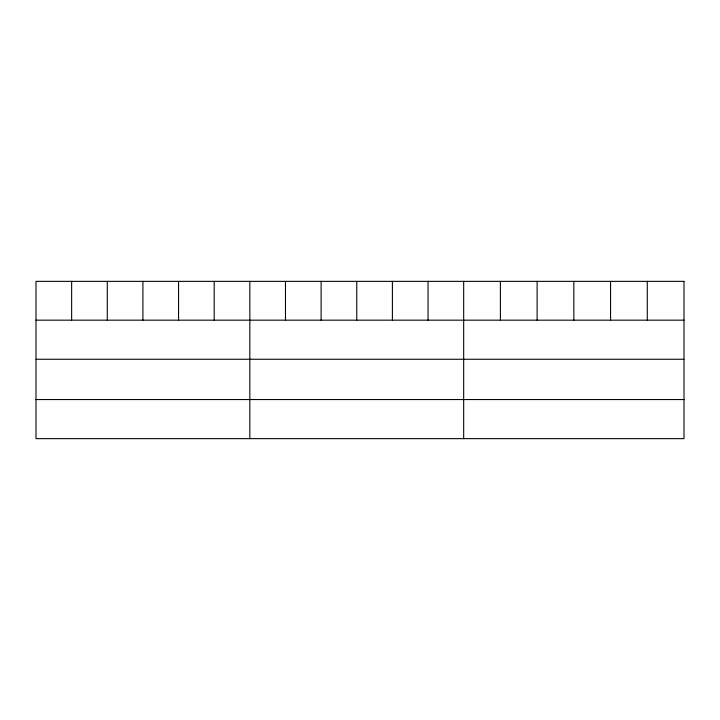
<?xml version="1.0" encoding="UTF-8"?>
<svg xmlns="http://www.w3.org/2000/svg" width="720" height="720" viewBox="0 0 720 720"><rect width="100%" height="100%" fill="white"/><g stroke="black" fill="none" stroke-linecap="round" stroke-linejoin="round"><path stroke-width="1.08" d="M36 320.166L684 320.166M36 359.262L684 359.262M36 399.546L684 399.546M647.28 281.358L647.28 320.166M610.56 281.358L610.56 320.166M573.84 281.358L573.84 320.166M537.12 281.358L537.12 320.166M500.4 281.358L500.4 320.166M463.68 281.358L463.68 438.642M428.04 281.358L428.04 320.166M392.4 281.358L392.4 320.166M356.76 281.358L356.76 320.166M321.12 281.358L321.12 320.166M285.48 281.358L285.48 320.166M249.84 281.358L249.84 438.642M214.2 281.358L214.2 320.166M178.56 281.358L178.56 320.166M142.92 281.358L142.92 320.166M107.28 281.358L107.28 320.166M71.64 281.358L71.64 320.166M684 281.358L36 281.358L36 438.642L684 438.642L684 281.358"/></g></svg>
